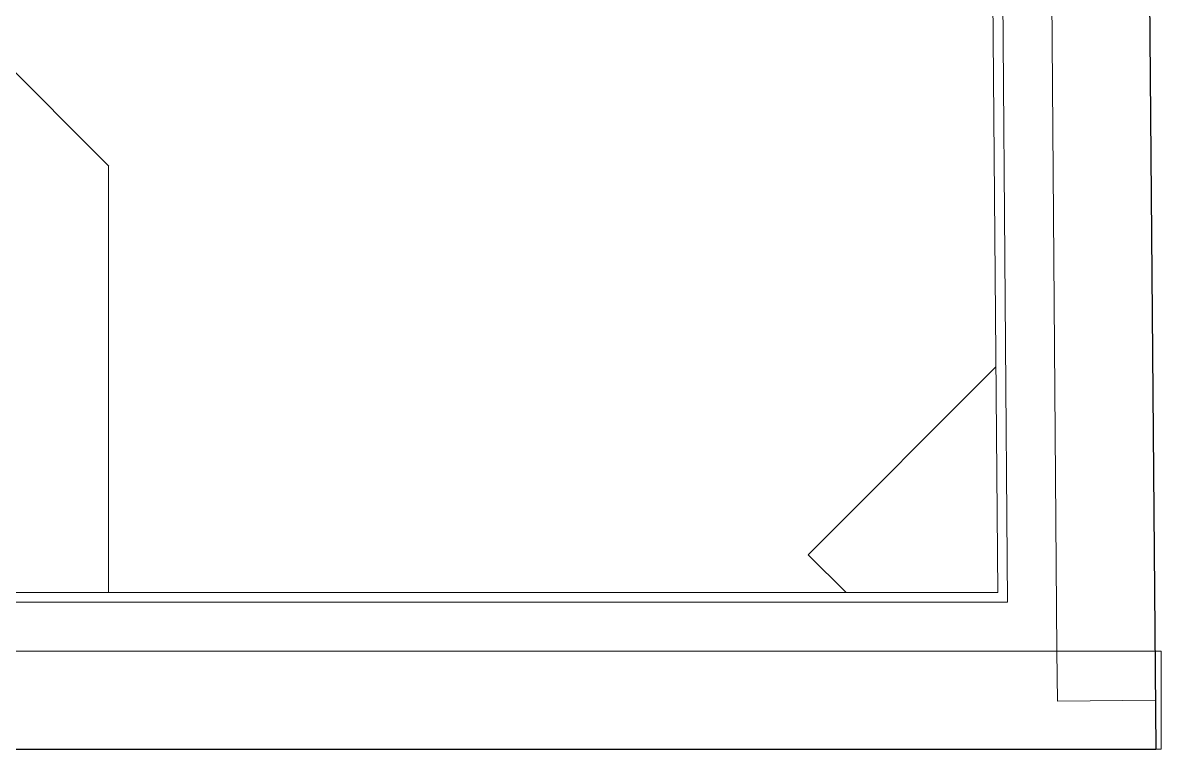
# Model space of a CAD drawing. Header units: millimetres. Extents: x -10474 to 67905, y -3824 to 44223.
# Drawn here: x 54767.5 to 55000, y 20598.2 to 20746.5 of the extents above; entities that cross this region are included whole.
import ezdxf

# ---------------------------------------------------------------- set-up
doc = ezdxf.new("R2010")
doc.units = ezdxf.units.MM
for name, color, linetype, lineweight in [('Потолки штриховка', 7, 'Continuous', 9), ('Стены несущие', 7, 'Continuous', 30), ('Стены отделка', 7, 'Continuous', 30), ('Стены штриховка', 7, 'Continuous', 9)]:
    doc.layers.add(name, color=color, linetype=linetype, lineweight=lineweight)

msp = doc.modelspace()

# ---------------------------------------------------------------- hatches: boundary and pattern name
at = {"layer": 'Потолки штриховка', "lineweight": 18}
h = msp.add_hatch(dxfattribs=at)
h.set_pattern_fill('FP_50', color=256, style=0, pattern_type=2)
h.set_pattern_definition([(45, (0, 0), (0, 635.0003), [67.352, -381.661]), (0, (47.62, 47.62), (317.5, 317.5), [158.75, -476.25]), (315, (206.38, 47.62), (635.0003, 0), [67.352, -381.661]), (225, (254, 0), (0, -635.0003), [67.352, -381.661]), (0, (47.62, -47.62), (317.5, 317.5), [158.75, -476.25]), (315, (0, 0), (635.0003, 0), [67.352, -381.661]), (90, (396.88, -79.38), (-317.5, 317.5), [158.75, -476.25]), (45, (396.88, 79.38), (0, 635.0003), [67.352, -381.661]), (45, (444.5, -127), (0, 635.0003), [67.352, -381.661]), (90, (492.12, -79.38), (-317.5, 317.5), [158.75, -476.25]), (315, (396.88, -79.38), (635.0003, 0), [67.352, -381.661]), (315, (444.5, 127), (635.0003, 0), [67.352, -381.661])])
h.paths.add_polyline_path([(54966.61, 20630.15), (54965.373, 20783.15), (49987.871, 20783.15), (49987.871, 20630.15), (54959.632, 20630.15)])
h.paths.add_polyline_path([(49045.871, 20630.15), (49975.871, 20630.15), (49975.871, 20638.15), (49875.871, 20638.15), (49875.871, 20783.15), (49030.103, 20783.15), (49031.391, 20630.15)])

# ---------------------------------------------------------------- linework, layer by layer
at = {"layer": 'Стены несущие'}
for p in [(54989.631, 21740.478), (48999.659, 20598.15)]:
    msp.add_line(p, (54998.87, 20598.15), dxfattribs=at)
at = {"layer": 'Стены отделка', "lineweight": 9}
for p, q in [((54966.61, 20630.15), (54957.632, 21740.219)), ((49987.871, 20630.15), (54966.61, 20630.15)), ((49019.66, 20618.15), (55000, 20618.15)), ((54978.79, 20607.979), (54978.708, 20618.15)), ((55000, 20618.15), (55000, 20598.15)), ((54998.789, 20608.141), (54978.79, 20607.979)), ((55000, 20598.15), (54998.87, 20598.15))]:
    msp.add_line(p, q, dxfattribs=at)
at = {"layer": 'Стены штриховка'}
for p, q in [((54968.626, 20628.15), (54959.632, 21740.236)), ((54978.708, 20618.15), (54969.64, 21739.317)), ((49985.871, 20628.15), (54968.626, 20628.15))]:
    msp.add_line(p, q, dxfattribs=at)

doc.saveas('drawing.dxf')
